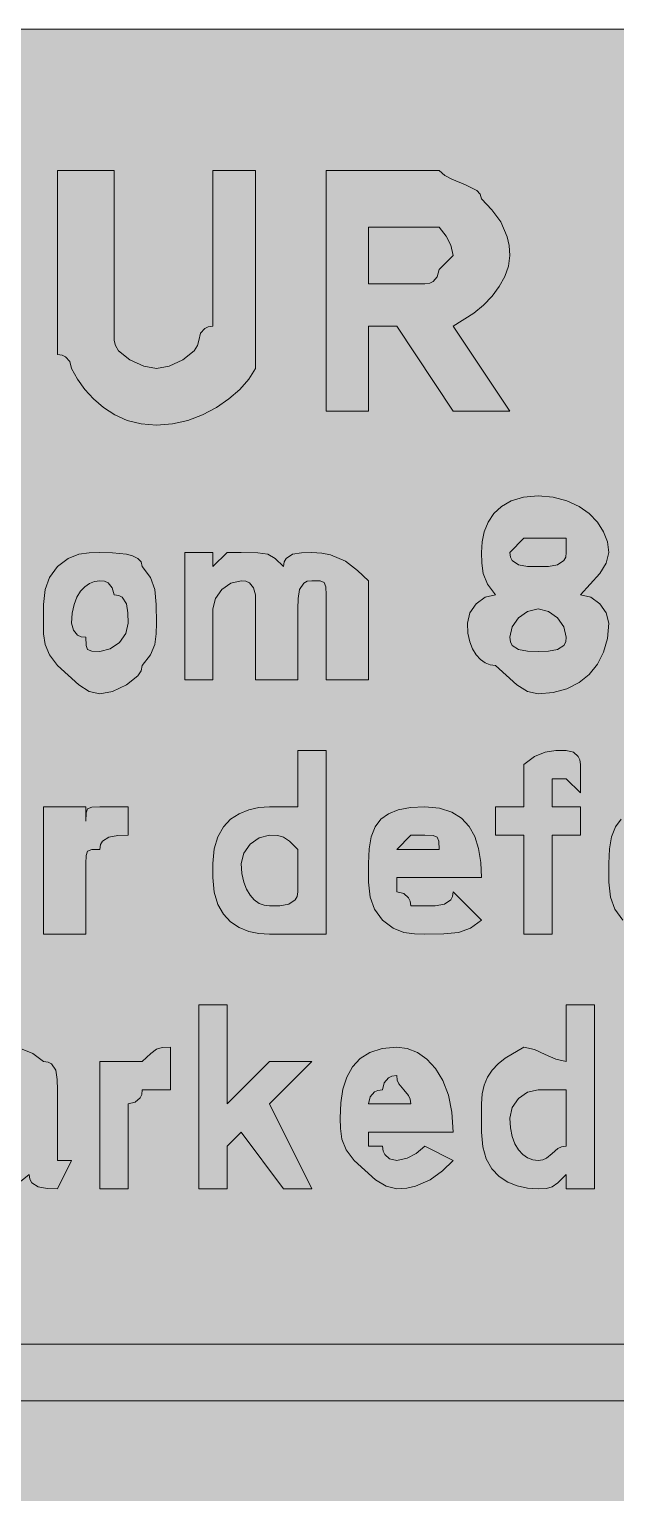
# Model space of a CAD drawing. Header units: metres. Extents: x 9 to 558, y 12 to 260.
# Drawn here: x 233.6 to 283.4, y 135.7 to 259.9 of the extents above; entities that cross this region are included whole.
import ezdxf

# ---------------------------------------------------------------- set-up
doc = ezdxf.new("R2010")
doc.units = ezdxf.units.M
doc.layers.add('FILL_BLACK_000000', color=7, linetype='Continuous', true_color=0x000000)
doc.layers.add('FILL_YELLOW_FFFF00', color=7, linetype='Continuous', true_color=0xffff00)

msp = doc.modelspace()

# ---------------------------------------------------------------- hatches: boundary and pattern name
at = {"layer": 'FILL_BLACK_000000', "true_color": 0x000000}
h = msp.add_hatch(color=7, dxfattribs=at)
h.dxf.hatch_style = 1
h.paths.add_polyline_path([(252.81, 235.92), (252.81, 234.72), (252.81, 232.32), (252.81, 231.12), (252.25, 230.22), (251.5, 229.36), (250.57, 228.55), (249.51, 227.82), (248.33, 227.21), (247.07, 226.73), (245.76, 226.43), (244.41, 226.32), (243.12, 226.43), (241.93, 226.73), (240.87, 227.21), (239.91, 227.82), (239.07, 228.55), (238.33, 229.36), (237.72, 230.22), (237.21, 231.12), (237.06, 231.72), (236.7, 232.13), (236.41, 232.27), (236.01, 232.32), (236.01, 234.72), (236.01, 247.92), (240.81, 247.92), (240.81, 235.92), (240.81, 234.72), (240.81, 233.52), (240.92, 233.07), (241.2, 232.64), (242.16, 231.87), (243.34, 231.33), (244.41, 231.12), (245.48, 231.33), (246.66, 231.87), (247.62, 232.64), (247.9, 233.07), (248.01, 233.52), (248.16, 234.12), (248.52, 234.53), (248.81, 234.67), (249.21, 234.72), (249.21, 247.92), (252.81, 247.92), (252.81, 235.92)])
h = msp.add_hatch(color=7, dxfattribs=at)
h.dxf.hatch_style = 1
h.paths.add_polyline_path([(258.81, 227.52), (258.81, 247.92), (268.41, 247.92), (268.91, 247.52), (269.48, 247.21), (270.66, 246.72), (271.62, 246.23), (271.9, 245.92), (272.01, 245.52), (272.89, 244.6), (273.66, 243.57), (274.2, 242.31), (274.36, 241.57), (274.41, 240.72), (274.3, 239.82), (274, 238.94), (273.52, 238.08), (272.91, 237.27), (272.18, 236.51), (271.37, 235.83), (269.61, 234.72), (274.41, 227.52), (269.61, 227.52), (264.81, 234.72), (262.41, 234.72), (262.41, 227.52), (258.81, 227.52)])
h.paths.add_polyline_path([(267.61, 238.37), (267.9, 238.51), (268.26, 238.92), (268.41, 239.52), (269.61, 240.72), (269.42, 241.6), (269.01, 242.37), (268.41, 243.12), (267.21, 243.12), (262.41, 243.12), (262.41, 238.32), (267.21, 238.32), (267.61, 238.37)], flags=16)
h = msp.add_hatch(color=7, dxfattribs=at)
h.dxf.hatch_style = 1
h.paths.add_polyline_path([(273.21, 205.92), (272.76, 205.98), (272.33, 206.14), (271.92, 206.43), (271.56, 206.82), (271.25, 207.33), (271.02, 207.94), (270.86, 208.68), (270.81, 209.52), (271.02, 210.4), (271.56, 211.17), (272.33, 211.71), (273.21, 211.92), (272.52, 212.82), (272.16, 213.72), (272.03, 214.62), (272.01, 215.52), (272.07, 216.42), (272.25, 217.28), (272.58, 218.09), (273.06, 218.82), (273.71, 219.43), (274.54, 219.91), (275.57, 220.21), (276.81, 220.32), (278.1, 220.21), (279.27, 219.91), (280.29, 219.43), (281.16, 218.82), (281.86, 218.09), (282.38, 217.28), (282.7, 216.42), (282.81, 215.52), (282.6, 214.62), (282.06, 213.72), (280.41, 211.92), (281.29, 211.71), (282.06, 211.17), (282.6, 210.4), (282.81, 209.52), (282.7, 208.23), (282.38, 207.06), (281.86, 206.04), (281.16, 205.17), (280.29, 204.47), (279.27, 203.95), (278.1, 203.63), (276.81, 203.52), (275.91, 203.73), (275.01, 204.27), (273.21, 205.92)])
h.paths.add_polyline_path([(274.62, 209.2), (274.41, 208.32), (274.46, 207.92), (274.62, 207.63), (275.16, 207.27), (275.93, 207.14), (276.81, 207.12), (277.69, 207.14), (278.46, 207.27), (279, 207.63), (279.16, 207.92), (279.21, 208.32), (279, 209.2), (278.46, 209.97), (277.69, 210.51), (276.81, 210.72), (275.93, 210.51), (275.16, 209.97), (274.62, 209.2)], flags=16)
h.paths.add_polyline_path([(276.81, 216.72), (275.61, 216.72), (274.41, 215.52), (274.46, 215.12), (274.62, 214.83), (275.16, 214.47), (275.93, 214.34), (276.81, 214.32), (277.69, 214.34), (278.46, 214.47), (279, 214.83), (279.16, 215.12), (279.21, 215.52), (279.21, 216.72), (276.81, 216.72)], flags=16)
h = msp.add_hatch(color=7, dxfattribs=at)
h.dxf.hatch_style = 1
h.paths.add_polyline_path([(244.26, 207.72), (243.9, 206.82), (243.21, 205.92), (243.1, 205.47), (242.82, 205.04), (241.86, 204.27), (240.68, 203.73), (239.61, 203.52), (238.71, 203.73), (237.81, 204.27), (236.01, 205.92), (235.32, 206.82), (234.96, 207.72), (234.83, 208.62), (234.81, 209.52), (234.83, 211.11), (234.96, 212.37), (235.32, 213.4), (236.01, 214.32), (236.91, 215.01), (237.81, 215.37), (238.71, 215.5), (239.61, 215.52), (240.68, 215.5), (241.86, 215.37), (242.39, 215.23), (242.82, 215.01), (243.1, 214.72), (243.21, 214.32), (243.9, 213.4), (244.26, 212.37), (244.39, 211.11), (244.41, 209.52), (244.39, 208.62), (244.26, 207.72)])
h.paths.add_polyline_path([(241.86, 211.17), (241.5, 211.71), (241.21, 211.87), (240.81, 211.92), (240.66, 212.52), (240.3, 212.93), (240.01, 213.07), (239.61, 213.12), (239.16, 213.06), (238.73, 212.89), (238.32, 212.61), (237.96, 212.22), (237.65, 211.71), (237.42, 211.09), (237.26, 210.36), (237.21, 209.52), (237.36, 208.92), (237.72, 208.51), (238.01, 208.37), (238.41, 208.32), (238.43, 207.63), (238.56, 207.27), (238.92, 207.14), (239.61, 207.12), (240.49, 207.33), (241.26, 207.87), (241.8, 208.64), (242.01, 209.52), (241.99, 210.4), (241.86, 211.17)], flags=16)
h = msp.add_hatch(color=7, dxfattribs=at)
h.dxf.hatch_style = 1
h.paths.add_polyline_path([(257.21, 213.07), (256.92, 212.91), (256.56, 212.37), (256.43, 211.6), (256.41, 210.72), (256.41, 204.72), (252.81, 204.72), (252.81, 211.92), (252.66, 212.52), (252.3, 212.93), (252.01, 213.07), (251.61, 213.12), (250.73, 212.91), (249.96, 212.37), (249.42, 211.6), (249.21, 210.72), (249.21, 204.72), (246.81, 204.72), (246.81, 215.52), (249.21, 215.52), (249.21, 214.32), (250.41, 215.52), (251.61, 215.52), (253.02, 215.5), (253.86, 215.37), (254.48, 215.01), (255.21, 214.32), (255.26, 214.72), (255.42, 215.01), (255.96, 215.37), (256.73, 215.5), (257.61, 215.52), (258.46, 215.47), (259.2, 215.31), (260.46, 214.77), (261.49, 214), (262.41, 213.12), (262.41, 211.92), (262.41, 204.72), (258.81, 204.72), (258.81, 211.92), (258.79, 212.61), (258.66, 212.97), (258.3, 213.1), (257.61, 213.12), (257.21, 213.07)])
h = msp.add_hatch(color=7, dxfattribs=at)
h.dxf.hatch_style = 1
h.paths.add_polyline_path([(258.81, 198.72), (258.81, 183.12), (256.41, 183.12), (254.01, 183.12), (253.11, 183.18), (252.25, 183.36), (251.44, 183.69), (250.71, 184.17), (250.1, 184.82), (249.62, 185.65), (249.32, 186.68), (249.21, 187.92), (249.21, 189.12), (249.32, 190.36), (249.62, 191.39), (250.1, 192.22), (250.71, 192.87), (251.44, 193.35), (252.25, 193.68), (253.11, 193.86), (254.01, 193.92), (256.41, 193.92), (256.41, 198.72), (258.81, 198.72)])
h.paths.add_polyline_path([(256.41, 190.32), (255.7, 191.01), (255.21, 191.37), (254.72, 191.5), (254.01, 191.52), (253.13, 191.31), (252.36, 190.77), (251.82, 190), (251.61, 189.12), (251.66, 188.28), (251.82, 187.54), (252.05, 186.93), (252.36, 186.42), (252.72, 186.03), (253.13, 185.74), (253.56, 185.58), (254.01, 185.52), (254.89, 185.54), (255.66, 185.67), (256.2, 186.03), (256.36, 186.32), (256.41, 186.72), (256.41, 189.12), (256.41, 190.32)], flags=16)
h = msp.add_hatch(color=7, dxfattribs=at)
h.dxf.hatch_style = 1
h.paths.add_polyline_path([(275.61, 183.12), (275.61, 191.52), (273.21, 191.52), (273.21, 193.92), (275.61, 193.92), (275.61, 196.32), (275.61, 197.52), (276.51, 198.21), (277.41, 198.57), (278.31, 198.7), (279.21, 198.72), (279.81, 198.57), (280.22, 198.21), (280.36, 197.92), (280.41, 197.52), (280.41, 195.12), (279.21, 196.32), (278.01, 196.32), (278.01, 195.12), (278.01, 193.92), (280.41, 193.92), (280.41, 191.52), (278.01, 191.52), (278.01, 183.12), (275.61, 183.12)])
h = msp.add_hatch(color=7, dxfattribs=at)
h.dxf.hatch_style = 1
h.paths.add_polyline_path([(234.81, 193.92), (238.41, 193.92), (238.41, 192.72), (238.43, 193.41), (238.56, 193.77), (238.92, 193.9), (239.61, 193.92), (242.01, 193.92), (242.01, 191.52), (241.13, 191.5), (240.36, 191.37), (239.82, 191.01), (239.66, 190.72), (239.61, 190.32), (238.92, 190.3), (238.56, 190.17), (238.43, 189.81), (238.41, 189.12), (238.41, 183.12), (234.81, 183.12), (234.81, 193.92)])
h = msp.add_hatch(color=7, dxfattribs=at)
h.dxf.hatch_style = 1
h.paths.add_polyline_path([(264.81, 186.72), (265.41, 186.57), (265.82, 186.21), (265.96, 185.92), (266.01, 185.52), (267.21, 185.52), (268.09, 185.54), (268.86, 185.67), (269.4, 186.03), (269.56, 186.32), (269.61, 186.72), (272.01, 184.32), (271.09, 183.63), (270.06, 183.27), (268.8, 183.14), (267.21, 183.12), (266.31, 183.14), (265.41, 183.27), (264.51, 183.63), (263.61, 184.32), (262.92, 185.24), (262.56, 186.27), (262.43, 187.53), (262.41, 189.12), (262.47, 190.36), (262.65, 191.39), (262.98, 192.22), (263.46, 192.87), (264.11, 193.35), (264.94, 193.68), (265.97, 193.86), (267.21, 193.92), (268.45, 193.81), (269.48, 193.49), (270.31, 192.97), (270.96, 192.27), (271.44, 191.4), (271.77, 190.38), (271.95, 189.21), (272.01, 187.92), (264.81, 187.92), (264.81, 186.72)])
h.paths.add_polyline_path([(268.39, 191.01), (268.26, 191.37), (267.9, 191.5), (267.21, 191.52), (266.01, 191.52), (264.81, 190.32), (268.41, 190.32), (268.39, 191.01)], flags=16)
h = msp.add_hatch(color=7, dxfattribs=at)
h.dxf.hatch_style = 1
h.paths.add_polyline_path([(285.23, 187.23), (285.36, 186.87), (285.72, 186.74), (286.41, 186.72), (286.41, 185.52), (287.61, 185.52), (288.49, 185.54), (289.26, 185.67), (289.8, 186.03), (289.96, 186.32), (290.01, 186.72), (292.41, 184.32), (291.49, 183.63), (290.46, 183.27), (289.2, 183.14), (287.61, 183.12), (286.71, 183.14), (285.81, 183.27), (284.91, 183.63), (284.01, 184.32), (283.32, 185.24), (282.96, 186.27), (282.83, 187.53), (282.81, 189.12), (282.87, 190.36), (283.05, 191.39), (283.38, 192.22), (283.86, 192.87), (284.51, 193.35), (285.34, 193.68), (286.37, 193.86), (287.61, 193.92), (288.85, 193.81), (289.88, 193.49), (290.71, 192.97), (291.36, 192.27), (291.84, 191.4), (292.17, 190.38), (292.35, 189.21), (292.41, 187.92), (285.21, 187.92), (285.23, 187.23)])
h.paths.add_polyline_path([(289.3, 191.01), (288.81, 191.37), (288.32, 191.5), (287.61, 191.52), (286.41, 191.52), (285.21, 190.32), (290.01, 190.32), (289.3, 191.01)], flags=16)
h = msp.add_hatch(color=7, dxfattribs=at)
h.dxf.hatch_style = 1
h.paths.add_polyline_path([(248.01, 177.12), (250.41, 177.12), (250.41, 168.72), (254.01, 172.32), (257.61, 172.32), (254.01, 168.72), (257.61, 161.52), (255.21, 161.52), (251.61, 166.32), (250.41, 165.12), (250.41, 161.52), (248.01, 161.52), (248.01, 177.12)])
h = msp.add_hatch(color=7, dxfattribs=at)
h.dxf.hatch_style = 1
h.paths.add_polyline_path([(281.61, 177.12), (281.61, 161.52), (279.21, 161.52), (279.21, 162.72), (278.5, 162.03), (278.01, 161.67), (277.52, 161.54), (276.81, 161.52), (275.91, 161.58), (275.05, 161.76), (274.24, 162.09), (273.51, 162.57), (272.9, 163.22), (272.42, 164.05), (272.12, 165.08), (272.01, 166.32), (272.01, 167.52), (272.01, 168.72), (272.07, 169.57), (272.23, 170.31), (272.52, 170.98), (272.91, 171.57), (273.42, 172.11), (274.03, 172.6), (275.61, 173.52), (276.51, 173.33), (277.41, 172.92), (278.31, 172.51), (279.21, 172.32), (279.21, 177.12), (281.61, 177.12)])
h.paths.add_polyline_path([(279.21, 169.92), (278.01, 169.92), (276.81, 169.92), (275.93, 169.71), (275.16, 169.17), (274.62, 168.4), (274.41, 167.52), (274.46, 166.68), (274.62, 165.94), (274.85, 165.33), (275.16, 164.82), (275.52, 164.43), (275.93, 164.14), (276.36, 163.98), (276.81, 163.92), (277.21, 163.97), (277.52, 164.11), (278.01, 164.52), (278.5, 164.93), (278.81, 165.07), (279.21, 165.12), (279.21, 168.72), (279.21, 169.92)], flags=16)
h = msp.add_hatch(color=7, dxfattribs=at)
h.dxf.hatch_style = 1
h.paths.add_polyline_path([(232.26, 170.52), (231.9, 170.93), (231.61, 171.07), (231.21, 171.12), (230.01, 169.92), (228.81, 169.92), (226.41, 171.12), (227.5, 172), (228.81, 172.77), (230.12, 173.31), (231.21, 173.52), (232.11, 173.5), (233.01, 173.37), (233.91, 173.01), (234.81, 172.32), (235.21, 172.27), (235.5, 172.11), (235.86, 171.57), (235.99, 170.8), (236.01, 169.92), (236.01, 165.12), (236.01, 163.92), (237.21, 163.92), (236.01, 161.52), (235.13, 161.54), (234.36, 161.67), (233.82, 162.03), (233.66, 162.32), (233.61, 162.72), (232.86, 162.12), (232.09, 161.71), (231.21, 161.52), (230.31, 161.58), (229.45, 161.74), (228.64, 162.03), (227.91, 162.42), (227.3, 162.93), (226.82, 163.54), (226.52, 164.28), (226.41, 165.12), (226.52, 165.96), (226.84, 166.69), (227.36, 167.31), (228.06, 167.82), (228.93, 168.21), (229.95, 168.49), (231.12, 168.66), (232.41, 168.72), (232.41, 169.92), (232.26, 170.52)])
h.paths.add_polyline_path([(231.21, 163.92), (231.9, 163.94), (232.26, 164.07), (232.39, 164.43), (232.41, 165.12), (232.41, 166.32), (230.01, 166.32), (230.01, 165.12), (230.01, 163.92), (231.21, 163.92)], flags=16)
h = msp.add_hatch(color=7, dxfattribs=at)
h.dxf.hatch_style = 1
h.paths.add_polyline_path([(239.61, 172.32), (242.01, 172.32), (243.21, 172.32), (243.92, 173.01), (244.41, 173.37), (244.9, 173.5), (245.61, 173.52), (245.61, 169.92), (243.21, 169.92), (243.16, 169.52), (243.02, 169.23), (242.61, 168.87), (242.01, 168.72), (242.01, 161.52), (239.61, 161.52), (239.61, 172.32)])
h = msp.add_hatch(color=7, dxfattribs=at)
h.dxf.hatch_style = 1
h.paths.add_polyline_path([(262.41, 165.12), (263.61, 165.12), (263.66, 164.72), (263.8, 164.43), (264.21, 164.07), (264.81, 163.92), (265.69, 164.11), (266.46, 164.52), (267.21, 165.12), (269.61, 163.92), (268.69, 163.04), (267.66, 162.27), (266.4, 161.73), (265.66, 161.57), (264.81, 161.52), (263.91, 161.73), (263.01, 162.27), (261.21, 163.92), (260.52, 164.82), (260.16, 165.72), (260.03, 166.62), (260.01, 167.52), (260.07, 168.81), (260.25, 169.98), (260.58, 171), (261.06, 171.87), (261.71, 172.57), (262.54, 173.09), (263.57, 173.41), (264.81, 173.52), (265.71, 173.41), (266.57, 173.07), (267.38, 172.51), (268.11, 171.72), (268.72, 170.71), (269.2, 169.47), (269.5, 168.01), (269.61, 166.32), (262.41, 166.32), (262.41, 165.12)])
h.paths.add_polyline_path([(265.96, 169.12), (265.82, 169.43), (265.41, 169.92), (265, 170.41), (264.86, 170.72), (264.81, 171.12), (264.41, 171.07), (264.12, 170.93), (263.76, 170.52), (263.61, 169.92), (263.21, 169.87), (262.92, 169.73), (262.56, 169.32), (262.41, 168.72), (266.01, 168.72), (265.96, 169.12)], flags=16)
h = msp.add_hatch(color=7, dxfattribs=at)
h.dxf.hatch_style = 1
h.paths.add_polyline_path([(495.21, 148.32), (490.41, 153.12), (497.61, 153.12), (504.81, 145.92), (497.61, 138.72), (490.41, 138.72), (495.21, 143.52), (62.01, 143.52), (62.01, 148.32), (495.21, 148.32)])
at = {"layer": 'FILL_YELLOW_FFFF00', "true_color": 0xffff00}
h = msp.add_hatch(color=7, dxfattribs=at)
h.dxf.hatch_style = 1
h.paths.add_polyline_path([(551.26, 259.87), (552.02, 259.71), (553.41, 259.17), (556.41, 257.52), (556.81, 257.02), (557.1, 256.43), (557.46, 255.12), (557.61, 252.72), (557.61, 18.72), (557.61, 16.32), (557.42, 15.44), (557.01, 14.67), (556.41, 13.92), (553.41, 12.27), (552.02, 11.73), (551.26, 11.57), (550.41, 11.52), (16.41, 11.52), (14.01, 11.52), (13.13, 12.23), (12.36, 12.72), (11.82, 13.21), (11.66, 13.52), (11.61, 13.92), (10.82, 14.37), (10.22, 14.84), (9.8, 15.33), (9.51, 15.87), (9.25, 17.13), (9.21, 18.72), (9.21, 252.72), (9.21, 255.12), (11.61, 257.52), (12.36, 258.12), (13.13, 258.53), (14.01, 258.72), (14.76, 259.32), (15.53, 259.73), (16.41, 259.92), (550.41, 259.92), (551.26, 259.87)])

# ---------------------------------------------------------------- linework, layer by layer
at = {"layer": 'FILL_BLACK_000000', "lineweight": 0, "true_color": 0x000000}
for points in [[(252.81, 235.92), (252.81, 234.72), (252.81, 232.32), (252.81, 231.12), (252.25, 230.22), (251.5, 229.36), (250.57, 228.55), (249.51, 227.82), (248.33, 227.21), (247.07, 226.73), (245.76, 226.43), (244.41, 226.32), (243.12, 226.43), (241.93, 226.73), (240.87, 227.21), (239.91, 227.82), (239.07, 228.55), (238.33, 229.36), (237.72, 230.22), (237.21, 231.12), (237.06, 231.72), (236.7, 232.13), (236.41, 232.27), (236.01, 232.32), (236.01, 234.72), (236.01, 247.92), (240.81, 247.92), (240.81, 235.92), (240.81, 234.72), (240.81, 233.52), (240.92, 233.07), (241.2, 232.64), (242.16, 231.87), (243.34, 231.33), (244.41, 231.12), (245.48, 231.33), (246.66, 231.87), (247.62, 232.64), (247.9, 233.07), (248.01, 233.52), (248.16, 234.12), (248.52, 234.53), (248.81, 234.67), (249.21, 234.72), (249.21, 247.92), (252.81, 247.92)], [(258.81, 227.52), (258.81, 247.92), (268.41, 247.92), (268.91, 247.52), (269.48, 247.21), (270.66, 246.72), (271.62, 246.23), (271.9, 245.92), (272.01, 245.52), (272.89, 244.6), (273.66, 243.57), (274.2, 242.31), (274.36, 241.57), (274.41, 240.72), (274.3, 239.82), (274, 238.94), (273.52, 238.08), (272.91, 237.27), (272.18, 236.51), (271.37, 235.83), (269.61, 234.72), (274.41, 227.52), (269.61, 227.52), (264.81, 234.72), (262.41, 234.72), (262.41, 227.52)], [(267.61, 238.37), (267.9, 238.51), (268.26, 238.92), (268.41, 239.52), (269.61, 240.72), (269.42, 241.6), (269.01, 242.37), (268.41, 243.12), (267.21, 243.12), (262.41, 243.12), (262.41, 238.32), (267.21, 238.32)], [(273.21, 205.92), (272.76, 205.98), (272.33, 206.14), (271.92, 206.43), (271.56, 206.82), (271.25, 207.33), (271.02, 207.94), (270.86, 208.68), (270.81, 209.52), (271.02, 210.4), (271.56, 211.17), (272.33, 211.71), (273.21, 211.92), (272.52, 212.82), (272.16, 213.72), (272.03, 214.62), (272.01, 215.52), (272.07, 216.42), (272.25, 217.28), (272.58, 218.09), (273.06, 218.82), (273.71, 219.43), (274.54, 219.91), (275.57, 220.21), (276.81, 220.32), (278.1, 220.21), (279.27, 219.91), (280.29, 219.43), (281.16, 218.82), (281.86, 218.09), (282.38, 217.28), (282.7, 216.42), (282.81, 215.52), (282.6, 214.62), (282.06, 213.72), (280.41, 211.92), (281.29, 211.71), (282.06, 211.17), (282.6, 210.4), (282.81, 209.52), (282.7, 208.23), (282.38, 207.06), (281.86, 206.04), (281.16, 205.17), (280.29, 204.47), (279.27, 203.95), (278.1, 203.63), (276.81, 203.52), (275.91, 203.73), (275.01, 204.27)], [(276.81, 216.72), (275.61, 216.72), (274.41, 215.52), (274.46, 215.12), (274.62, 214.83), (275.16, 214.47), (275.93, 214.34), (276.81, 214.32), (277.69, 214.34), (278.46, 214.47), (279, 214.83), (279.16, 215.12), (279.21, 215.52), (279.21, 216.72)], [(244.26, 207.72), (243.9, 206.82), (243.21, 205.92), (243.1, 205.47), (242.82, 205.04), (241.86, 204.27), (240.68, 203.73), (239.61, 203.52), (238.71, 203.73), (237.81, 204.27), (236.01, 205.92), (235.32, 206.82), (234.96, 207.72), (234.83, 208.62), (234.81, 209.52), (234.83, 211.11), (234.96, 212.37), (235.32, 213.4), (236.01, 214.32), (236.91, 215.01), (237.81, 215.37), (238.71, 215.5), (239.61, 215.52), (240.68, 215.5), (241.86, 215.37), (242.39, 215.23), (242.82, 215.01), (243.1, 214.72), (243.21, 214.32), (243.9, 213.4), (244.26, 212.37), (244.39, 211.11), (244.41, 209.52), (244.39, 208.62)], [(257.21, 213.07), (256.92, 212.91), (256.56, 212.37), (256.43, 211.6), (256.41, 210.72), (256.41, 204.72), (252.81, 204.72), (252.81, 211.92), (252.66, 212.52), (252.3, 212.93), (252.01, 213.07), (251.61, 213.12), (250.73, 212.91), (249.96, 212.37), (249.42, 211.6), (249.21, 210.72), (249.21, 204.72), (246.81, 204.72), (246.81, 215.52), (249.21, 215.52), (249.21, 214.32), (250.41, 215.52), (251.61, 215.52), (253.02, 215.5), (253.86, 215.37), (254.48, 215.01), (255.21, 214.32), (255.26, 214.72), (255.42, 215.01), (255.96, 215.37), (256.73, 215.5), (257.61, 215.52), (258.46, 215.47), (259.2, 215.31), (260.46, 214.77), (261.49, 214), (262.41, 213.12), (262.41, 211.92), (262.41, 204.72), (258.81, 204.72), (258.81, 211.92), (258.79, 212.61), (258.66, 212.97), (258.3, 213.1), (257.61, 213.12)], [(241.86, 211.17), (241.5, 211.71), (241.21, 211.87), (240.81, 211.92), (240.66, 212.52), (240.3, 212.93), (240.01, 213.07), (239.61, 213.12), (239.16, 213.06), (238.73, 212.89), (238.32, 212.61), (237.96, 212.22), (237.65, 211.71), (237.42, 211.09), (237.26, 210.36), (237.21, 209.52), (237.36, 208.92), (237.72, 208.51), (238.01, 208.37), (238.41, 208.32), (238.43, 207.63), (238.56, 207.27), (238.92, 207.14), (239.61, 207.12), (240.49, 207.33), (241.26, 207.87), (241.8, 208.64), (242.01, 209.52), (241.99, 210.4)], [(274.62, 209.2), (274.41, 208.32), (274.46, 207.92), (274.62, 207.63), (275.16, 207.27), (275.93, 207.14), (276.81, 207.12), (277.69, 207.14), (278.46, 207.27), (279, 207.63), (279.16, 207.92), (279.21, 208.32), (279, 209.2), (278.46, 209.97), (277.69, 210.51), (276.81, 210.72), (275.93, 210.51), (275.16, 209.97)], [(258.81, 198.72), (258.81, 183.12), (256.41, 183.12), (254.01, 183.12), (253.11, 183.18), (252.25, 183.36), (251.44, 183.69), (250.71, 184.17), (250.1, 184.82), (249.62, 185.65), (249.32, 186.68), (249.21, 187.92), (249.21, 189.12), (249.32, 190.36), (249.62, 191.39), (250.1, 192.22), (250.71, 192.87), (251.44, 193.35), (252.25, 193.68), (253.11, 193.86), (254.01, 193.92), (256.41, 193.92), (256.41, 198.72)], [(275.61, 183.12), (275.61, 191.52), (273.21, 191.52), (273.21, 193.92), (275.61, 193.92), (275.61, 196.32), (275.61, 197.52), (276.51, 198.21), (277.41, 198.57), (278.31, 198.7), (279.21, 198.72), (279.81, 198.57), (280.22, 198.21), (280.36, 197.92), (280.41, 197.52), (280.41, 195.12), (279.21, 196.32), (278.01, 196.32), (278.01, 195.12), (278.01, 193.92), (280.41, 193.92), (280.41, 191.52), (278.01, 191.52), (278.01, 183.12)], [(234.81, 193.92), (238.41, 193.92), (238.41, 192.72), (238.43, 193.41), (238.56, 193.77), (238.92, 193.9), (239.61, 193.92), (242.01, 193.92), (242.01, 191.52), (241.13, 191.5), (240.36, 191.37), (239.82, 191.01), (239.66, 190.72), (239.61, 190.32), (238.92, 190.3), (238.56, 190.17), (238.43, 189.81), (238.41, 189.12), (238.41, 183.12), (234.81, 183.12)], [(264.81, 186.72), (265.41, 186.57), (265.82, 186.21), (265.96, 185.92), (266.01, 185.52), (267.21, 185.52), (268.09, 185.54), (268.86, 185.67), (269.4, 186.03), (269.56, 186.32), (269.61, 186.72), (272.01, 184.32), (271.09, 183.63), (270.06, 183.27), (268.8, 183.14), (267.21, 183.12), (266.31, 183.14), (265.41, 183.27), (264.51, 183.63), (263.61, 184.32), (262.92, 185.24), (262.56, 186.27), (262.43, 187.53), (262.41, 189.12), (262.47, 190.36), (262.65, 191.39), (262.98, 192.22), (263.46, 192.87), (264.11, 193.35), (264.94, 193.68), (265.97, 193.86), (267.21, 193.92), (268.45, 193.81), (269.48, 193.49), (270.31, 192.97), (270.96, 192.27), (271.44, 191.4), (271.77, 190.38), (271.95, 189.21), (272.01, 187.92), (264.81, 187.92)], [(256.41, 190.32), (255.7, 191.01), (255.21, 191.37), (254.72, 191.5), (254.01, 191.52), (253.13, 191.31), (252.36, 190.77), (251.82, 190), (251.61, 189.12), (251.66, 188.28), (251.82, 187.54), (252.05, 186.93), (252.36, 186.42), (252.72, 186.03), (253.13, 185.74), (253.56, 185.58), (254.01, 185.52), (254.89, 185.54), (255.66, 185.67), (256.2, 186.03), (256.36, 186.32), (256.41, 186.72), (256.41, 189.12)], [(268.39, 191.01), (268.26, 191.37), (267.9, 191.5), (267.21, 191.52), (266.01, 191.52), (264.81, 190.32), (268.41, 190.32)], [(248.01, 177.12), (250.41, 177.12), (250.41, 168.72), (254.01, 172.32), (257.61, 172.32), (254.01, 168.72), (257.61, 161.52), (255.21, 161.52), (251.61, 166.32), (250.41, 165.12), (250.41, 161.52), (248.01, 161.52)], [(281.61, 177.12), (281.61, 161.52), (279.21, 161.52), (279.21, 162.72), (278.5, 162.03), (278.01, 161.67), (277.52, 161.54), (276.81, 161.52), (275.91, 161.58), (275.05, 161.76), (274.24, 162.09), (273.51, 162.57), (272.9, 163.22), (272.42, 164.05), (272.12, 165.08), (272.01, 166.32), (272.01, 167.52), (272.01, 168.72), (272.07, 169.57), (272.23, 170.31), (272.52, 170.98), (272.91, 171.57), (273.42, 172.11), (274.03, 172.6), (275.61, 173.52), (276.51, 173.33), (277.41, 172.92), (278.31, 172.51), (279.21, 172.32), (279.21, 177.12)], [(239.61, 172.32), (242.01, 172.32), (243.21, 172.32), (243.92, 173.01), (244.41, 173.37), (244.9, 173.5), (245.61, 173.52), (245.61, 169.92), (243.21, 169.92), (243.16, 169.52), (243.02, 169.23), (242.61, 168.87), (242.01, 168.72), (242.01, 161.52), (239.61, 161.52)], [(262.41, 165.12), (263.61, 165.12), (263.66, 164.72), (263.8, 164.43), (264.21, 164.07), (264.81, 163.92), (265.69, 164.11), (266.46, 164.52), (267.21, 165.12), (269.61, 163.92), (268.69, 163.04), (267.66, 162.27), (266.4, 161.73), (265.66, 161.57), (264.81, 161.52), (263.91, 161.73), (263.01, 162.27), (261.21, 163.92), (260.52, 164.82), (260.16, 165.72), (260.03, 166.62), (260.01, 167.52), (260.07, 168.81), (260.25, 169.98), (260.58, 171), (261.06, 171.87), (261.71, 172.57), (262.54, 173.09), (263.57, 173.41), (264.81, 173.52), (265.71, 173.41), (266.57, 173.07), (267.38, 172.51), (268.11, 171.72), (268.72, 170.71), (269.2, 169.47), (269.5, 168.01), (269.61, 166.32), (262.41, 166.32)], [(265.96, 169.12), (265.82, 169.43), (265.41, 169.92), (265, 170.41), (264.86, 170.72), (264.81, 171.12), (264.41, 171.07), (264.12, 170.93), (263.76, 170.52), (263.61, 169.92), (263.21, 169.87), (262.92, 169.73), (262.56, 169.32), (262.41, 168.72), (266.01, 168.72)], [(279.21, 169.92), (278.01, 169.92), (276.81, 169.92), (275.93, 169.71), (275.16, 169.17), (274.62, 168.4), (274.41, 167.52), (274.46, 166.68), (274.62, 165.94), (274.85, 165.33), (275.16, 164.82), (275.52, 164.43), (275.93, 164.14), (276.36, 163.98), (276.81, 163.92), (277.21, 163.97), (277.52, 164.11), (278.01, 164.52), (278.5, 164.93), (278.81, 165.07), (279.21, 165.12), (279.21, 168.72)], [(495.21, 148.32), (490.41, 153.12), (497.61, 153.12), (504.81, 145.92), (497.61, 138.72), (490.41, 138.72), (495.21, 143.52), (62.01, 143.52), (62.01, 148.32)]]:
    msp.add_lwpolyline(points, close=True, dxfattribs=at)
for points in [[(284.01, 184.32), (283.32, 185.24), (282.96, 186.27), (282.83, 187.53), (282.81, 189.12), (282.87, 190.36), (283.05, 191.39), (283.38, 192.22), (283.86, 192.87)], [(233.01, 173.37), (233.91, 173.01), (234.81, 172.32), (235.21, 172.27), (235.5, 172.11), (235.86, 171.57), (235.99, 170.8), (236.01, 169.92), (236.01, 165.12), (236.01, 163.92), (237.21, 163.92), (236.01, 161.52), (235.13, 161.54), (234.36, 161.67), (233.82, 162.03), (233.66, 162.32), (233.61, 162.72), (232.86, 162.12)]]:
    msp.add_lwpolyline(points, dxfattribs=at)
at = {"layer": 'FILL_YELLOW_FFFF00', "lineweight": 0, "true_color": 0xffff00}
msp.add_lwpolyline([(550.41, 11.52), (16.41, 11.52), (14.01, 11.52), (13.13, 12.23), (12.36, 12.72), (11.82, 13.21), (11.66, 13.52), (11.61, 13.92), (10.82, 14.37), (10.22, 14.84), (9.8, 15.33), (9.51, 15.87), (9.25, 17.13), (9.21, 18.72), (9.21, 252.72), (9.21, 255.12), (11.61, 257.52), (12.36, 258.12), (13.13, 258.53), (14.01, 258.72), (14.76, 259.32), (15.53, 259.73), (16.41, 259.92), (550.41, 259.92)], dxfattribs=at)

doc.saveas('drawing.dxf')
